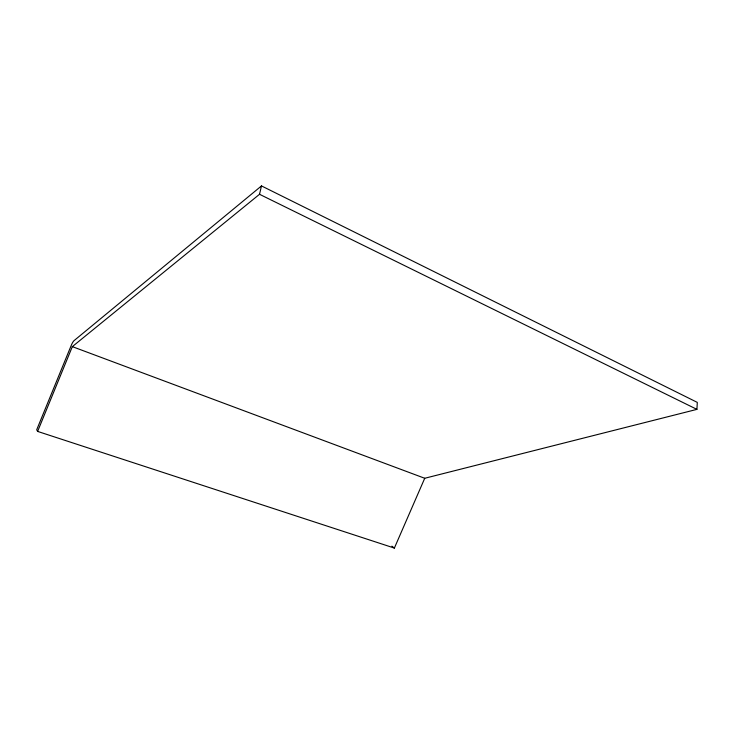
<?xml version="1.0" encoding="UTF-8"?>
<svg xmlns="http://www.w3.org/2000/svg" width="734" height="734" viewBox="0 0 734 734"><rect width="100%" height="100%" fill="white"/><g stroke="black" fill="none" stroke-linecap="round" stroke-linejoin="round"><path stroke-width="1.1" d="M696.924 409.37L697.3 402.388L261.488 185.922L74.079 340.613A6.707 1.468 -69 0 0 71.207 345.494L36.7 429.785L37.608 431.409L394.369 548.078L424.729 478.274L696.924 409.37L259.524 194.29L72.327 346.632L37.608 431.409M259.524 194.29L261.488 185.922M72.327 346.632L424.729 478.274M391.892 546.169L394.369 548.078"/></g></svg>
